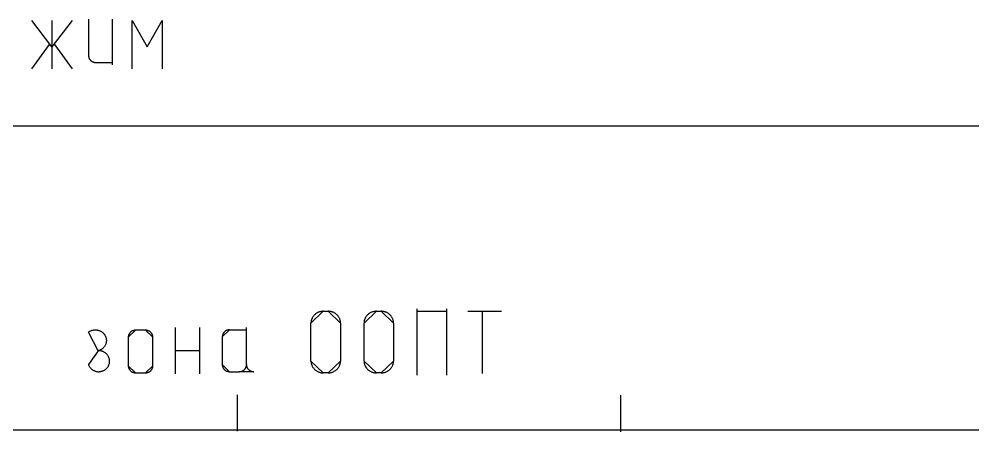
# Model space of a CAD drawing. Extents: x 8646 to 18206, y -17605 to -192.
# Drawn here: x 11067.29 to 11077.63, y -9019.03 to -9014.59 of the extents above; entities that cross this region are included whole.
import ezdxf

# ---------------------------------------------------------------- set-up
doc = ezdxf.new("R2010")
doc.units = 0
doc.layers.get('0').update_dxf_attribs({"linetype": 'CONTINUOUS'})

msp = doc.modelspace()

# ---------------------------------------------------------------- linework, layer by layer
at = {"color": 8, "linetype": 'CONTINUOUS'}
for p, q in [((11067.644, -9014.885), (11067.427, -9014.598)), ((11067.644, -9014.598), (11067.644, -9015.12)), ((11067.862, -9014.598), (11067.644, -9014.885)), ((11068.039, -9014.585), (11068.039, -9014.978)), ((11068.294, -9014.585), (11068.294, -9015.076)), ((11068.507, -9015.12), (11068.507, -9014.598)), ((11068.507, -9014.598), (11068.67, -9014.885)), ((11068.67, -9014.885), (11068.833, -9014.598)), ((11068.833, -9014.598), (11068.833, -9015.12)), ((11067.427, -9015.12), (11067.617, -9014.859)), ((11067.671, -9014.859), (11067.862, -9015.12)), ((11068.039, -9014.978), (11068.039, -9014.982)), ((11068.039, -9014.982), (11068.039, -9014.986)), ((11068.039, -9014.986), (11068.04, -9014.99)), ((11068.04, -9014.99), (11068.041, -9014.993)), ((11068.041, -9014.993), (11068.042, -9014.997)), ((11068.042, -9014.997), (11068.043, -9015.001)), ((11068.043, -9015.001), (11068.044, -9015.005)), ((11068.044, -9015.005), (11068.046, -9015.008)), ((11068.046, -9015.008), (11068.047, -9015.012)), ((11068.047, -9015.012), (11068.049, -9015.015)), ((11068.049, -9015.015), (11068.051, -9015.018)), ((11068.051, -9015.018), (11068.054, -9015.021)), ((11068.054, -9015.021), (11068.056, -9015.024)), ((11068.056, -9015.024), (11068.059, -9015.027)), ((11068.059, -9015.027), (11068.061, -9015.03)), ((11068.061, -9015.03), (11068.064, -9015.033)), ((11068.064, -9015.033), (11068.067, -9015.035)), ((11068.067, -9015.035), (11068.071, -9015.038)), ((11068.071, -9015.038), (11068.074, -9015.04)), ((11068.074, -9015.04), (11068.077, -9015.042)), ((11068.077, -9015.042), (11068.081, -9015.044)), ((11068.081, -9015.044), (11068.085, -9015.045)), ((11068.085, -9015.045), (11068.088, -9015.047)), ((11068.088, -9015.047), (11068.092, -9015.048)), ((11068.092, -9015.048), (11068.096, -9015.049)), ((11068.096, -9015.049), (11068.1, -9015.05)), ((11068.1, -9015.05), (11068.104, -9015.051)), ((11068.104, -9015.051), (11068.108, -9015.051)), ((11068.108, -9015.051), (11068.112, -9015.052)), ((11068.112, -9015.052), (11068.116, -9015.052)), ((11068.116, -9015.052), (11068.294, -9015.052)), ((11059.012, -9015.735), (11077.631, -9015.735)), ((11070.568, -9017.735), (11070.621, -9017.735)), ((11071.14, -9017.735), (11071.193, -9017.735)), ((11071.578, -9018.424), (11071.578, -9017.709)), ((11071.578, -9017.735), (11071.897, -9017.735)), ((11071.897, -9017.709), (11071.897, -9018.424)), ((11072.124, -9017.734), (11072.487, -9017.734)), ((11072.28, -9017.734), (11072.28, -9018.407)), ((11070.435, -9018.271), (11070.435, -9017.862)), ((11070.754, -9017.862), (11070.754, -9018.271)), ((11071.007, -9018.271), (11071.007, -9017.862)), ((11071.325, -9017.862), (11071.325, -9018.271)), ((11068.652, -9017.939), (11068.546, -9017.939)), ((11068.973, -9017.909), (11068.973, -9018.409)), ((11069.233, -9017.909), (11069.233, -9018.409)), ((11069.558, -9017.935), (11069.741, -9017.935)), ((11069.741, -9018.31), (11069.741, -9017.91)), ((11068.467, -9018.015), (11068.467, -9018.322)), ((11068.732, -9018.322), (11068.732, -9018.015)), ((11069.48, -9018.01), (11069.48, -9018.31)), ((11068.973, -9018.159), (11069.233, -9018.159)), ((11069.558, -9018.386), (11069.662, -9018.386)), ((11068.546, -9018.398), (11068.652, -9018.398)), ((11070.621, -9018.398), (11070.568, -9018.398)), ((11071.193, -9018.398), (11071.14, -9018.398)), ((11069.643, -9019.027), (11069.643, -9018.635)), ((11073.774, -9019.034), (11073.774, -9018.641)), ((11059.012, -9019.014), (11077.631, -9019.014))]:
    msp.add_line(p, q, dxfattribs=at)
at = {"color": 8, "linetype": 'CONTINUOUS', "flags": 128}
for points in [[(11070.568, -9017.735), (11070.561, -9017.735), (11070.554, -9017.736), (11070.547, -9017.736), (11070.54, -9017.738), (11070.534, -9017.739), (11070.527, -9017.741), (11070.52, -9017.743), (11070.514, -9017.746), (11070.508, -9017.749), (11070.502, -9017.752), (11070.496, -9017.755), (11070.49, -9017.759), (11070.484, -9017.763), (11070.479, -9017.768), (11070.474, -9017.772), (11070.469, -9017.777), (11070.465, -9017.782), (11070.461, -9017.787), (11070.457, -9017.793), (11070.453, -9017.799), (11070.45, -9017.804), (11070.447, -9017.811), (11070.444, -9017.817), (11070.442, -9017.823), (11070.44, -9017.829), (11070.438, -9017.836), (11070.437, -9017.842), (11070.436, -9017.849), (11070.435, -9017.856), (11070.435, -9017.862)], [(11070.754, -9017.862), (11070.754, -9017.856), (11070.753, -9017.849), (11070.752, -9017.842), (11070.751, -9017.836), (11070.749, -9017.829), (11070.747, -9017.823), (11070.745, -9017.817), (11070.742, -9017.811), (11070.739, -9017.804), (11070.736, -9017.799), (11070.732, -9017.793), (11070.728, -9017.787), (11070.724, -9017.782), (11070.72, -9017.777), (11070.715, -9017.772), (11070.71, -9017.768), (11070.704, -9017.763), (11070.699, -9017.759), (11070.693, -9017.755), (11070.687, -9017.752), (11070.681, -9017.749), (11070.675, -9017.746), (11070.669, -9017.743), (11070.662, -9017.741), (11070.655, -9017.739), (11070.649, -9017.738), (11070.642, -9017.736), (11070.635, -9017.736), (11070.628, -9017.735), (11070.621, -9017.735)], [(11071.14, -9017.735), (11071.133, -9017.735), (11071.126, -9017.736), (11071.119, -9017.736), (11071.112, -9017.738), (11071.105, -9017.739), (11071.099, -9017.741), (11071.092, -9017.743), (11071.086, -9017.746), (11071.079, -9017.749), (11071.073, -9017.752), (11071.067, -9017.755), (11071.062, -9017.759), (11071.056, -9017.763), (11071.051, -9017.768), (11071.046, -9017.772), (11071.041, -9017.777), (11071.036, -9017.782), (11071.032, -9017.787), (11071.028, -9017.793), (11071.025, -9017.799), (11071.021, -9017.804), (11071.018, -9017.811), (11071.016, -9017.817), (11071.013, -9017.823), (11071.011, -9017.829), (11071.01, -9017.836), (11071.008, -9017.842), (11071.008, -9017.849), (11071.007, -9017.856), (11071.007, -9017.862)], [(11071.325, -9017.862), (11071.325, -9017.856), (11071.325, -9017.849), (11071.324, -9017.842), (11071.322, -9017.836), (11071.321, -9017.829), (11071.319, -9017.823), (11071.316, -9017.817), (11071.314, -9017.811), (11071.311, -9017.804), (11071.307, -9017.799), (11071.304, -9017.793), (11071.3, -9017.787), (11071.296, -9017.782), (11071.291, -9017.777), (11071.286, -9017.772), (11071.281, -9017.768), (11071.276, -9017.763), (11071.271, -9017.759), (11071.265, -9017.755), (11071.259, -9017.752), (11071.253, -9017.749), (11071.247, -9017.746), (11071.24, -9017.743), (11071.234, -9017.741), (11071.227, -9017.739), (11071.22, -9017.738), (11071.213, -9017.736), (11071.206, -9017.736), (11071.2, -9017.735), (11071.193, -9017.735)], [(11068.037, -9017.96), (11068.042, -9017.956), (11068.047, -9017.953), (11068.053, -9017.95), (11068.058, -9017.947), (11068.064, -9017.944), (11068.07, -9017.942), (11068.076, -9017.94), (11068.082, -9017.938), (11068.088, -9017.937), (11068.094, -9017.936), (11068.1, -9017.935), (11068.106, -9017.935), (11068.113, -9017.935), (11068.119, -9017.935), (11068.125, -9017.935), (11068.131, -9017.936), (11068.137, -9017.937), (11068.143, -9017.939), (11068.149, -9017.941), (11068.155, -9017.943), (11068.161, -9017.945), (11068.167, -9017.948), (11068.172, -9017.95), (11068.177, -9017.954), (11068.182, -9017.957), (11068.187, -9017.961), (11068.192, -9017.965), (11068.197, -9017.969), (11068.201, -9017.973), (11068.205, -9017.978), (11068.209, -9017.983), (11068.212, -9017.988), (11068.215, -9017.993), (11068.218, -9017.998), (11068.221, -9018.003), (11068.223, -9018.009), (11068.225, -9018.015), (11068.227, -9018.02), (11068.228, -9018.026), (11068.23, -9018.032), (11068.23, -9018.038), (11068.231, -9018.044), (11068.231, -9018.05), (11068.231, -9018.056), (11068.23, -9018.062), (11068.229, -9018.068), (11068.228, -9018.074), (11068.227, -9018.08), (11068.225, -9018.086), (11068.223, -9018.091), (11068.22, -9018.097), (11068.217, -9018.102), (11068.214, -9018.107), (11068.211, -9018.113), (11068.207, -9018.117), (11068.204, -9018.122), (11068.2, -9018.127), (11068.195, -9018.131), (11068.191, -9018.135), (11068.186, -9018.139), (11068.181, -9018.143), (11068.176, -9018.146), (11068.17, -9018.149), (11068.165, -9018.152), (11068.159, -9018.154), (11068.153, -9018.157), (11068.147, -9018.159), (11068.141, -9018.16)], [(11068.546, -9017.939), (11068.542, -9017.939), (11068.538, -9017.939), (11068.534, -9017.94), (11068.53, -9017.941), (11068.525, -9017.942), (11068.522, -9017.943), (11068.518, -9017.944), (11068.514, -9017.946), (11068.51, -9017.947), (11068.506, -9017.949), (11068.503, -9017.951), (11068.499, -9017.954), (11068.496, -9017.956), (11068.493, -9017.959), (11068.49, -9017.961), (11068.487, -9017.964), (11068.484, -9017.967), (11068.482, -9017.97), (11068.479, -9017.974), (11068.477, -9017.977), (11068.475, -9017.981), (11068.473, -9017.984), (11068.472, -9017.988), (11068.47, -9017.992), (11068.469, -9017.996), (11068.468, -9018), (11068.468, -9018.003), (11068.467, -9018.008), (11068.467, -9018.011), (11068.467, -9018.015)], [(11068.732, -9018.015), (11068.732, -9018.011), (11068.731, -9018.008), (11068.731, -9018.003), (11068.73, -9018), (11068.729, -9017.996), (11068.728, -9017.992), (11068.727, -9017.988), (11068.725, -9017.984), (11068.723, -9017.981), (11068.721, -9017.977), (11068.719, -9017.974), (11068.717, -9017.97), (11068.714, -9017.967), (11068.711, -9017.964), (11068.709, -9017.961), (11068.706, -9017.959), (11068.702, -9017.956), (11068.699, -9017.954), (11068.696, -9017.951), (11068.692, -9017.949), (11068.688, -9017.947), (11068.685, -9017.946), (11068.681, -9017.944), (11068.677, -9017.943), (11068.673, -9017.942), (11068.669, -9017.941), (11068.665, -9017.94), (11068.661, -9017.939), (11068.656, -9017.939), (11068.652, -9017.939)], [(11069.558, -9017.935), (11069.554, -9017.935), (11069.55, -9017.935), (11069.546, -9017.936), (11069.542, -9017.936), (11069.538, -9017.937), (11069.534, -9017.938), (11069.53, -9017.94), (11069.526, -9017.941), (11069.523, -9017.943), (11069.519, -9017.945), (11069.516, -9017.947), (11069.512, -9017.949), (11069.509, -9017.952), (11069.506, -9017.954), (11069.503, -9017.957), (11069.5, -9017.96), (11069.497, -9017.963), (11069.495, -9017.966), (11069.493, -9017.969), (11069.491, -9017.972), (11069.489, -9017.976), (11069.487, -9017.979), (11069.485, -9017.983), (11069.484, -9017.987), (11069.483, -9017.99), (11069.482, -9017.994), (11069.481, -9017.998), (11069.48, -9018.002), (11069.48, -9018.006), (11069.48, -9018.01)], [(11068.037, -9018.31), (11068.039, -9018.316), (11068.042, -9018.321), (11068.045, -9018.327), (11068.048, -9018.332), (11068.051, -9018.337), (11068.055, -9018.342), (11068.059, -9018.346), (11068.063, -9018.351), (11068.067, -9018.355), (11068.072, -9018.359), (11068.077, -9018.363), (11068.082, -9018.366), (11068.087, -9018.369), (11068.092, -9018.372), (11068.098, -9018.375), (11068.104, -9018.377), (11068.109, -9018.38), (11068.115, -9018.381), (11068.121, -9018.383), (11068.127, -9018.384), (11068.133, -9018.385), (11068.14, -9018.386), (11068.146, -9018.386), (11068.152, -9018.386), (11068.158, -9018.385), (11068.164, -9018.385), (11068.17, -9018.384), (11068.176, -9018.382), (11068.182, -9018.381), (11068.188, -9018.379), (11068.194, -9018.377), (11068.2, -9018.374), (11068.205, -9018.372), (11068.21, -9018.368), (11068.216, -9018.365), (11068.221, -9018.362), (11068.225, -9018.358), (11068.23, -9018.354), (11068.234, -9018.35), (11068.238, -9018.345), (11068.242, -9018.34), (11068.246, -9018.336), (11068.249, -9018.33), (11068.252, -9018.325), (11068.255, -9018.32), (11068.257, -9018.315), (11068.259, -9018.309), (11068.261, -9018.303), (11068.263, -9018.297), (11068.264, -9018.292), (11068.265, -9018.286), (11068.265, -9018.28), (11068.265, -9018.274), (11068.265, -9018.268), (11068.265, -9018.262), (11068.264, -9018.256), (11068.263, -9018.25), (11068.262, -9018.244), (11068.26, -9018.239), (11068.258, -9018.233), (11068.255, -9018.228), (11068.253, -9018.222), (11068.25, -9018.217), (11068.247, -9018.212), (11068.243, -9018.207), (11068.239, -9018.202), (11068.235, -9018.198), (11068.231, -9018.193), (11068.227, -9018.189), (11068.222, -9018.185), (11068.217, -9018.182), (11068.212, -9018.178), (11068.207, -9018.175), (11068.201, -9018.172), (11068.196, -9018.17), (11068.19, -9018.168), (11068.184, -9018.165), (11068.178, -9018.164), (11068.172, -9018.162), (11068.166, -9018.161), (11068.16, -9018.161), (11068.154, -9018.16), (11068.148, -9018.16), (11068.141, -9018.16)], [(11070.435, -9018.271), (11070.435, -9018.277), (11070.436, -9018.284), (11070.437, -9018.291), (11070.438, -9018.297), (11070.44, -9018.304), (11070.442, -9018.31), (11070.444, -9018.316), (11070.447, -9018.323), (11070.45, -9018.329), (11070.453, -9018.335), (11070.457, -9018.34), (11070.461, -9018.346), (11070.465, -9018.351), (11070.469, -9018.356), (11070.474, -9018.361), (11070.479, -9018.366), (11070.484, -9018.37), (11070.49, -9018.374), (11070.496, -9018.378), (11070.502, -9018.381), (11070.508, -9018.384), (11070.514, -9018.387), (11070.52, -9018.39), (11070.527, -9018.392), (11070.534, -9018.394), (11070.54, -9018.396), (11070.547, -9018.397), (11070.554, -9018.398), (11070.561, -9018.398), (11070.568, -9018.398)], [(11070.621, -9018.398), (11070.628, -9018.398), (11070.635, -9018.398), (11070.642, -9018.397), (11070.649, -9018.396), (11070.655, -9018.394), (11070.662, -9018.392), (11070.669, -9018.39), (11070.675, -9018.387), (11070.681, -9018.384), (11070.687, -9018.381), (11070.693, -9018.378), (11070.699, -9018.374), (11070.704, -9018.37), (11070.71, -9018.366), (11070.715, -9018.361), (11070.72, -9018.356), (11070.724, -9018.351), (11070.728, -9018.346), (11070.732, -9018.34), (11070.736, -9018.335), (11070.739, -9018.329), (11070.742, -9018.323), (11070.745, -9018.316), (11070.747, -9018.31), (11070.749, -9018.304), (11070.751, -9018.297), (11070.752, -9018.291), (11070.753, -9018.284), (11070.754, -9018.277), (11070.754, -9018.271)], [(11071.007, -9018.271), (11071.007, -9018.277), (11071.008, -9018.284), (11071.008, -9018.291), (11071.01, -9018.297), (11071.011, -9018.304), (11071.013, -9018.31), (11071.016, -9018.316), (11071.018, -9018.323), (11071.021, -9018.329), (11071.025, -9018.335), (11071.028, -9018.34), (11071.032, -9018.346), (11071.036, -9018.351), (11071.041, -9018.356), (11071.046, -9018.361), (11071.051, -9018.366), (11071.056, -9018.37), (11071.062, -9018.374), (11071.067, -9018.378), (11071.073, -9018.381), (11071.079, -9018.384), (11071.086, -9018.387), (11071.092, -9018.39), (11071.099, -9018.392), (11071.105, -9018.394), (11071.112, -9018.396), (11071.119, -9018.397), (11071.126, -9018.398), (11071.133, -9018.398), (11071.14, -9018.398)], [(11071.193, -9018.398), (11071.2, -9018.398), (11071.206, -9018.398), (11071.213, -9018.397), (11071.22, -9018.396), (11071.227, -9018.394), (11071.234, -9018.392), (11071.24, -9018.39), (11071.247, -9018.387), (11071.253, -9018.384), (11071.259, -9018.381), (11071.265, -9018.378), (11071.271, -9018.374), (11071.276, -9018.37), (11071.281, -9018.366), (11071.286, -9018.361), (11071.291, -9018.356), (11071.296, -9018.351), (11071.3, -9018.346), (11071.304, -9018.34), (11071.307, -9018.335), (11071.311, -9018.329), (11071.314, -9018.323), (11071.316, -9018.316), (11071.319, -9018.31), (11071.321, -9018.304), (11071.322, -9018.297), (11071.324, -9018.291), (11071.325, -9018.284), (11071.325, -9018.277), (11071.325, -9018.271)], [(11068.467, -9018.322), (11068.467, -9018.326), (11068.467, -9018.33), (11068.468, -9018.334), (11068.468, -9018.338), (11068.469, -9018.341), (11068.47, -9018.345), (11068.472, -9018.349), (11068.473, -9018.353), (11068.475, -9018.356), (11068.477, -9018.36), (11068.479, -9018.363), (11068.482, -9018.367), (11068.484, -9018.37), (11068.487, -9018.373), (11068.49, -9018.376), (11068.493, -9018.379), (11068.496, -9018.381), (11068.499, -9018.384), (11068.503, -9018.386), (11068.506, -9018.388), (11068.51, -9018.39), (11068.514, -9018.392), (11068.518, -9018.393), (11068.522, -9018.394), (11068.525, -9018.396), (11068.53, -9018.396), (11068.534, -9018.397), (11068.538, -9018.398), (11068.542, -9018.398), (11068.546, -9018.398)], [(11068.652, -9018.398), (11068.656, -9018.398), (11068.661, -9018.398), (11068.665, -9018.397), (11068.669, -9018.396), (11068.673, -9018.396), (11068.677, -9018.394), (11068.681, -9018.393), (11068.685, -9018.392), (11068.688, -9018.39), (11068.692, -9018.388), (11068.696, -9018.386), (11068.699, -9018.384), (11068.702, -9018.381), (11068.706, -9018.379), (11068.709, -9018.376), (11068.711, -9018.373), (11068.714, -9018.37), (11068.717, -9018.367), (11068.719, -9018.363), (11068.721, -9018.36), (11068.723, -9018.356), (11068.725, -9018.353), (11068.727, -9018.349), (11068.728, -9018.345), (11068.729, -9018.341), (11068.73, -9018.338), (11068.731, -9018.334), (11068.731, -9018.33), (11068.732, -9018.326), (11068.732, -9018.322)], [(11069.48, -9018.31), (11069.48, -9018.314), (11069.48, -9018.318), (11069.481, -9018.322), (11069.482, -9018.326), (11069.483, -9018.33), (11069.484, -9018.334), (11069.485, -9018.337), (11069.487, -9018.341), (11069.489, -9018.345), (11069.491, -9018.348), (11069.493, -9018.351), (11069.495, -9018.355), (11069.497, -9018.358), (11069.5, -9018.361), (11069.503, -9018.364), (11069.506, -9018.366), (11069.509, -9018.369), (11069.512, -9018.371), (11069.516, -9018.373), (11069.519, -9018.376), (11069.523, -9018.377), (11069.526, -9018.379), (11069.53, -9018.381), (11069.534, -9018.382), (11069.538, -9018.383), (11069.542, -9018.384), (11069.546, -9018.385), (11069.55, -9018.385), (11069.554, -9018.386), (11069.558, -9018.386)], [(11069.662, -9018.386), (11069.666, -9018.386), (11069.671, -9018.385), (11069.675, -9018.385), (11069.679, -9018.384), (11069.683, -9018.383), (11069.687, -9018.382), (11069.69, -9018.381), (11069.694, -9018.379), (11069.698, -9018.377), (11069.701, -9018.376), (11069.705, -9018.373), (11069.708, -9018.371), (11069.712, -9018.369), (11069.715, -9018.366), (11069.718, -9018.364), (11069.721, -9018.361), (11069.723, -9018.358), (11069.726, -9018.355), (11069.728, -9018.351), (11069.73, -9018.348), (11069.732, -9018.345), (11069.734, -9018.341), (11069.735, -9018.337), (11069.737, -9018.334), (11069.738, -9018.33), (11069.739, -9018.326), (11069.74, -9018.322), (11069.74, -9018.318), (11069.74, -9018.314), (11069.741, -9018.31), (11069.741, -9018.314), (11069.741, -9018.318), (11069.741, -9018.322), (11069.742, -9018.326), (11069.743, -9018.33), (11069.744, -9018.334), (11069.746, -9018.337), (11069.747, -9018.341), (11069.749, -9018.345), (11069.751, -9018.348), (11069.753, -9018.351), (11069.756, -9018.355), (11069.758, -9018.358), (11069.761, -9018.361), (11069.763, -9018.364), (11069.766, -9018.366), (11069.77, -9018.369), (11069.773, -9018.371), (11069.776, -9018.373), (11069.78, -9018.376), (11069.783, -9018.377), (11069.787, -9018.379), (11069.791, -9018.381), (11069.795, -9018.382), (11069.798, -9018.383), (11069.802, -9018.384), (11069.806, -9018.385), (11069.811, -9018.385), (11069.815, -9018.386), (11069.819, -9018.386)]]:
    msp.add_lwpolyline(points, close=True, dxfattribs=at)

doc.saveas('drawing.dxf')
